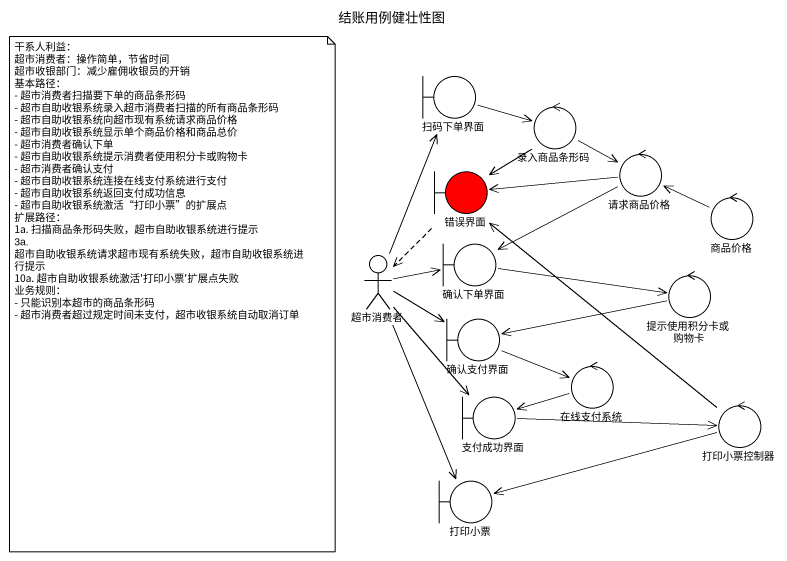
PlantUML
@startuml
title 结账用例健壮性图
boundary 扫码下单界面
control 录入商品条形码
boundary 错误界面 #FF0000
control 请求商品价格
control 商品价格
actor 超市消费者
boundary 确认下单界面
control 提示使用积分卡或购物卡
boundary 确认支付界面
control 在线支付系统
boundary 支付成功界面
control 打印小票控制器
boundary 打印小票
扫码下单界面 -right-> 录入商品条形码
录入商品条形码 --> 错误界面
录入商品条形码 -right-> 请求商品价格
错误界面 ..> 超市消费者
请求商品价格 -left-> 错误界面
请求商品价格 -left-> 确认下单界面
商品价格 -left-> 请求商品价格
超市消费者 -up-> 扫码下单界面
超市消费者 -right-> 确认下单界面
超市消费者 -right-> 确认支付界面
超市消费者 --> 支付成功界面
超市消费者 --> 打印小票
确认下单界面 -right-> 提示使用积分卡或购物卡
提示使用积分卡或购物卡 -left-> 确认支付界面
确认支付界面 -right-> 在线支付系统
在线支付系统 -left-> 支付成功界面
支付成功界面 -right-> 打印小票控制器
打印小票控制器 -up-> 错误界面
打印小票控制器 -left-> 打印小票
note as N1
  干系人利益：
  超市消费者：操作简单，节省时间
  超市收银部门：减少雇佣收银员的开销
  基本路径：
  - 超市消费者扫描要下单的商品条形码
  - 超市自助收银系统录入超市消费者扫描的所有商品条形码
  - 超市自助收银系统向超市现有系统请求商品价格
  - 超市自助收银系统显示单个商品价格和商品总价
  - 超市消费者确认下单
  - 超市自助收银系统提示消费者使用积分卡或购物卡
  - 超市消费者确认支付
  - 超市自助收银系统连接在线支付系统进行支付
  - 超市自助收银系统返回支付成功信息
  - 超市自助收银系统激活“打印小票”的扩展点
  扩展路径：
  1a. 扫描商品条形码失败，超市自助收银系统进行提示
  3a. 超市自助收银系统请求超市现有系统失败，超市自助收银系统进行提示
  10a. 超市自助收银系统激活'打印小票'扩展点失败
  业务规则：
  - 只能识别本超市的商品条形码
  - 超市消费者超过规定时间未支付，超市收银系统自动取消订单
end note
@enduml
